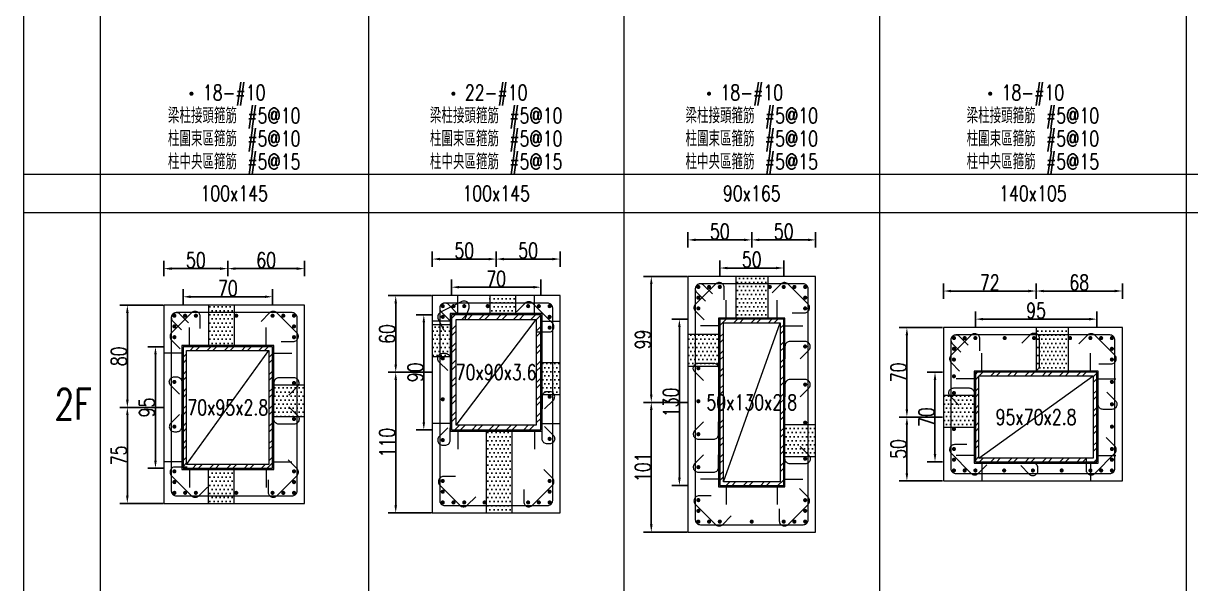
# Model space of a CAD drawing. Header units: millimetres. Extents: x 0 to 3905, y 0 to 8880.
# Drawn here: x 0 to 913, y 514 to 952 of the extents above; entities that cross this region are included whole.
import ezdxf
from ezdxf.enums import TextEntityAlignment as Align

# ---------------------------------------------------------------- set-up
doc = ezdxf.new("R2010")
doc.units = ezdxf.units.MM
doc.layers.get('DEFPOINTS').update_dxf_attribs({"color": 3})
for name, color, linetype in [('Hatch線', 6, 'Continuous'), ('TC-鋼粱', 132, 'Continuous'), ('主筋斷面', 2, 'Continuous'), ('文字-主筋根數', 7, 'Continuous'), ('文字-剪力筋 中央區', 7, 'Continuous'), ('文字-剪力筋-BC', 7, 'Continuous'), ('文字-剪力筋-圍束區', 7, 'Continuous'), ('文字-斷面尺寸', 7, 'Continuous'), ('文字-樓群名稱', 7, 'Continuous'), ('文字-輔助字', 7, 'Continuous'), ('柱斷面線', 4, 'Continuous'), ('標註字', 4, 'Continuous'), ('箍筋線', 1, 'Continuous'), ('網格線', 7, 'Continuous'), ('鋼柱', 11, 'Continuous')]:
    doc.layers.add(name, color=color, linetype=linetype)
doc.styles.add('note', font='txt.shx', dxfattribs={"width": 0.75, "height": 12})
doc.styles.add('txt', font='txt.shx', dxfattribs={"height": 0.2, "bigfont": 'chineset.shx'})
doc.dimstyles.new('RCAD_DIM', dxfattribs={"dimtxt": 12, "dimasz": 6, "dimexe": 6, "dimexo": 0.625, "dimtad": 1, "dimdec": 0, "dimdsep": 46, "dimtxsty": 'note', "dimcen": 2.5, "dimclrd": 256, "dimclre": 256, "dimclrt": 256, "dimadec": 0, "dimazin": 0, "dimtfac": 1, "dimtmove": 0, "dimatfit": 3, "dimfxl": 0, "dimtolj": 1, "dimarcsym": 0})

# ---------------------------------------------------------------- blocks, each defined once
blk = doc.blocks.new('*D24')
at = {"layer": 'DEFPOINTS', "color": 0}
for p in [(125, 731.5), (195, 738.12), (195, 731.5)]:
    blk.add_point(p, dxfattribs=at)
at = {"layer": '標註字', "lineweight": -2}
for p, q in [((125, 732.12), (125, 744.12)), ((195, 732.12), (195, 744.12)), ((131, 738.12), (189, 738.12))]:
    blk.add_line(p, q, dxfattribs=at)
at = {"layer": '標註字'}
for points in [[(131, 739.12), (131, 737.12), (125, 738.12)], [(189, 737.12), (189, 739.12), (195, 738.12)]]:
    blk.add_solid(points, dxfattribs=at)
at = {"layer": '標註字', "insert": (160, 744.75), "char_height": 12, "attachment_point": 5, "style": 'note'}
blk.add_mtext('\\A1;70', dxfattribs=at)
blk = doc.blocks.new('*D25')
at = {"layer": 'DEFPOINTS', "color": 0}
for p in [(103.38, 699), (110, 699), (110, 604)]:
    blk.add_point(p, dxfattribs=at)
at = {"layer": '標註字', "lineweight": -2}
for p, q in [((109.38, 699), (97.38, 699)), ((103.38, 610), (103.38, 693)), ((109.38, 604), (97.38, 604))]:
    blk.add_line(p, q, dxfattribs=at)
at = {"layer": '標註字'}
for points in [[(104.38, 693), (102.38, 693), (103.38, 699)], [(102.38, 610), (104.38, 610), (103.38, 604)]]:
    blk.add_solid(points, dxfattribs=at)
at = {"layer": '標註字', "insert": (96.75, 651.5), "char_height": 12, "attachment_point": 5, "rotation": 90, "style": 'note'}
blk.add_mtext('\\A1;95', dxfattribs=at)
blk = doc.blocks.new('*D26')
at = {"layer": 'DEFPOINTS', "color": 0}
for p in [(160, 760.12), (110, 753.5), (160, 753.5)]:
    blk.add_point(p, dxfattribs=at)
at = {"layer": '標註字', "lineweight": -2}
for p, q in [((110, 754.12), (110, 766.12)), ((116, 760.12), (154, 760.12)), ((160, 754.12), (160, 766.12))]:
    blk.add_line(p, q, dxfattribs=at)
at = {"layer": '標註字'}
for points in [[(116, 761.12), (116, 759.12), (110, 760.12)], [(154, 759.12), (154, 761.12), (160, 760.12)]]:
    blk.add_solid(points, dxfattribs=at)
at = {"layer": '標註字', "insert": (135, 766.75), "char_height": 12, "attachment_point": 5, "style": 'note'}
blk.add_mtext('\\A1;50', dxfattribs=at)
blk = doc.blocks.new('*D27')
at = {"layer": 'DEFPOINTS', "color": 0}
for p in [(220, 760.12), (160, 753.5), (220, 753.5)]:
    blk.add_point(p, dxfattribs=at)
at = {"layer": '標註字', "lineweight": -2}
for p, q in [((160, 754.12), (160, 766.12)), ((166, 760.12), (214, 760.12)), ((220, 754.12), (220, 766.12))]:
    blk.add_line(p, q, dxfattribs=at)
at = {"layer": '標註字'}
for points in [[(166, 761.12), (166, 759.12), (160, 760.12)], [(214, 759.12), (214, 761.12), (220, 760.12)]]:
    blk.add_solid(points, dxfattribs=at)
at = {"layer": '標註字', "insert": (190, 766.75), "char_height": 12, "attachment_point": 5, "style": 'note'}
blk.add_mtext('\\A1;60', dxfattribs=at)
blk = doc.blocks.new('*D28')
at = {"layer": 'DEFPOINTS', "color": 0}
for p in [(81.38, 651.5), (110, 651.5), (110, 576.5)]:
    blk.add_point(p, dxfattribs=at)
at = {"layer": '標註字', "lineweight": -2}
for p, q in [((109.38, 651.5), (75.38, 651.5)), ((81.38, 582.5), (81.38, 645.5)), ((109.38, 576.5), (75.38, 576.5))]:
    blk.add_line(p, q, dxfattribs=at)
at = {"layer": '標註字'}
for points in [[(82.38, 645.5), (80.38, 645.5), (81.38, 651.5)], [(80.38, 582.5), (82.38, 582.5), (81.38, 576.5)]]:
    blk.add_solid(points, dxfattribs=at)
at = {"layer": '標註字', "insert": (74.75, 614), "char_height": 12, "attachment_point": 5, "rotation": 90, "style": 'note'}
blk.add_mtext('\\A1;75', dxfattribs=at)
blk = doc.blocks.new('*D29')
at = {"layer": 'DEFPOINTS', "color": 0}
for p in [(81.38, 731.5), (110, 731.5), (110, 651.5)]:
    blk.add_point(p, dxfattribs=at)
at = {"layer": '標註字', "lineweight": -2}
for p, q in [((109.38, 731.5), (75.38, 731.5)), ((81.38, 657.5), (81.38, 725.5)), ((109.38, 651.5), (75.38, 651.5))]:
    blk.add_line(p, q, dxfattribs=at)
at = {"layer": '標註字'}
for points in [[(82.38, 725.5), (80.38, 725.5), (81.38, 731.5)], [(80.38, 657.5), (82.38, 657.5), (81.38, 651.5)]]:
    blk.add_solid(points, dxfattribs=at)
at = {"layer": '標註字', "insert": (74.75, 691.5), "char_height": 12, "attachment_point": 5, "rotation": 90, "style": 'note'}
blk.add_mtext('\\A1;80', dxfattribs=at)
blk = doc.blocks.new('Circle_Filled')
at = {"const_width": 0.5}
blk.add_lwpolyline([(-0.25, 0, 1), (0.25, 0, 1)], format="xyb", close=True, dxfattribs=at)
blk = doc.blocks.new('*D156')
at = {"layer": 'DEFPOINTS', "color": 0}
for p in [(405, 745.62), (335, 739), (405, 739)]:
    blk.add_point(p, dxfattribs=at)
at = {"layer": '標註字', "lineweight": -2}
for p, q in [((335, 739.62), (335, 751.62)), ((405, 739.62), (405, 751.62)), ((341, 745.62), (399, 745.62))]:
    blk.add_line(p, q, dxfattribs=at)
at = {"layer": '標註字'}
for points in [[(341, 746.62), (341, 744.62), (335, 745.62)], [(399, 744.62), (399, 746.62), (405, 745.62)]]:
    blk.add_solid(points, dxfattribs=at)
at = {"layer": '標註字', "insert": (370, 752.25), "char_height": 12, "attachment_point": 5, "style": 'note'}
blk.add_mtext('\\A1;70', dxfattribs=at)
blk = doc.blocks.new('*D157')
at = {"layer": 'DEFPOINTS', "color": 0}
for p in [(313.38, 724), (320, 724), (320, 634)]:
    blk.add_point(p, dxfattribs=at)
at = {"layer": '標註字', "lineweight": -2}
for p, q in [((319.38, 724), (307.38, 724)), ((313.38, 640), (313.38, 718)), ((319.38, 634), (307.38, 634))]:
    blk.add_line(p, q, dxfattribs=at)
at = {"layer": '標註字'}
for points in [[(314.38, 718), (312.38, 718), (313.38, 724)], [(312.38, 640), (314.38, 640), (313.38, 634)]]:
    blk.add_solid(points, dxfattribs=at)
at = {"layer": '標註字', "insert": (306.75, 679), "char_height": 12, "attachment_point": 5, "rotation": 90, "style": 'note'}
blk.add_mtext('\\A1;90', dxfattribs=at)
blk = doc.blocks.new('*D158')
at = {"layer": 'DEFPOINTS', "color": 0}
for p in [(370, 767.62), (320, 761), (370, 761)]:
    blk.add_point(p, dxfattribs=at)
at = {"layer": '標註字', "lineweight": -2}
for p, q in [((320, 761.62), (320, 773.62)), ((326, 767.62), (364, 767.62)), ((370, 761.62), (370, 773.62))]:
    blk.add_line(p, q, dxfattribs=at)
at = {"layer": '標註字'}
for points in [[(326, 768.62), (326, 766.62), (320, 767.62)], [(364, 766.62), (364, 768.62), (370, 767.62)]]:
    blk.add_solid(points, dxfattribs=at)
at = {"layer": '標註字', "insert": (345, 774.25), "char_height": 12, "attachment_point": 5, "style": 'note'}
blk.add_mtext('\\A1;50', dxfattribs=at)
blk = doc.blocks.new('*D159')
at = {"layer": 'DEFPOINTS', "color": 0}
for p in [(420, 767.62), (370, 761), (420, 761)]:
    blk.add_point(p, dxfattribs=at)
at = {"layer": '標註字', "lineweight": -2}
for p, q in [((370, 761.62), (370, 773.62)), ((376, 767.62), (414, 767.62)), ((420, 761.62), (420, 773.62))]:
    blk.add_line(p, q, dxfattribs=at)
at = {"layer": '標註字'}
for points in [[(376, 768.62), (376, 766.62), (370, 767.62)], [(414, 766.62), (414, 768.62), (420, 767.62)]]:
    blk.add_solid(points, dxfattribs=at)
at = {"layer": '標註字', "insert": (395, 774.25), "char_height": 12, "attachment_point": 5, "style": 'note'}
blk.add_mtext('\\A1;50', dxfattribs=at)
blk = doc.blocks.new('*D160')
at = {"layer": 'DEFPOINTS', "color": 0}
for p in [(291.38, 679), (320, 679), (320, 569)]:
    blk.add_point(p, dxfattribs=at)
at = {"layer": '標註字', "lineweight": -2}
for p, q in [((319.38, 679), (285.38, 679)), ((291.38, 575), (291.38, 673)), ((319.38, 569), (285.38, 569))]:
    blk.add_line(p, q, dxfattribs=at)
at = {"layer": '標註字'}
for points in [[(292.38, 673), (290.38, 673), (291.38, 679)], [(290.38, 575), (292.38, 575), (291.38, 569)]]:
    blk.add_solid(points, dxfattribs=at)
at = {"layer": '標註字', "insert": (284.75, 624), "char_height": 12, "attachment_point": 5, "rotation": 90, "style": 'note'}
blk.add_mtext('\\A1;110', dxfattribs=at)
blk = doc.blocks.new('*D161')
at = {"layer": 'DEFPOINTS', "color": 0}
for p in [(291.38, 739), (320, 739), (320, 679)]:
    blk.add_point(p, dxfattribs=at)
at = {"layer": '標註字', "lineweight": -2}
for p, q in [((319.38, 739), (285.38, 739)), ((291.38, 685), (291.38, 733)), ((319.38, 679), (285.38, 679))]:
    blk.add_line(p, q, dxfattribs=at)
at = {"layer": '標註字'}
for points in [[(292.38, 733), (290.38, 733), (291.38, 739)], [(290.38, 685), (292.38, 685), (291.38, 679)]]:
    blk.add_solid(points, dxfattribs=at)
at = {"layer": '標註字', "insert": (284.75, 709), "char_height": 12, "attachment_point": 5, "rotation": 90, "style": 'note'}
blk.add_mtext('\\A1;60', dxfattribs=at)
blk = doc.blocks.new('*D288')
at = {"layer": 'DEFPOINTS', "color": 0}
for p in [(595, 760.62), (545, 754), (595, 754)]:
    blk.add_point(p, dxfattribs=at)
at = {"layer": '標註字', "lineweight": -2}
for p, q in [((545, 754.62), (545, 766.62)), ((551, 760.62), (589, 760.62)), ((595, 754.62), (595, 766.62))]:
    blk.add_line(p, q, dxfattribs=at)
at = {"layer": '標註字'}
for points in [[(551, 761.62), (551, 759.62), (545, 760.62)], [(589, 759.62), (589, 761.62), (595, 760.62)]]:
    blk.add_solid(points, dxfattribs=at)
at = {"layer": '標註字', "insert": (570, 767.25), "char_height": 12, "attachment_point": 5, "style": 'note'}
blk.add_mtext('\\A1;50', dxfattribs=at)
blk = doc.blocks.new('*D289')
at = {"layer": 'DEFPOINTS', "color": 0}
for p in [(513.38, 720.49), (520, 720.49), (520, 590.49)]:
    blk.add_point(p, dxfattribs=at)
at = {"layer": '標註字', "lineweight": -2}
for p, q in [((519.38, 720.49), (507.38, 720.49)), ((513.38, 596.49), (513.38, 714.49)), ((519.38, 590.49), (507.38, 590.49))]:
    blk.add_line(p, q, dxfattribs=at)
at = {"layer": '標註字'}
for points in [[(514.38, 714.49), (512.38, 714.49), (513.38, 720.49)], [(512.38, 596.49), (514.38, 596.49), (513.38, 590.49)]]:
    blk.add_solid(points, dxfattribs=at)
at = {"layer": '標註字', "insert": (506.75, 655.49), "char_height": 12, "attachment_point": 5, "rotation": 90, "style": 'note'}
blk.add_mtext('\\A1;130', dxfattribs=at)
blk = doc.blocks.new('*D290')
at = {"layer": 'DEFPOINTS', "color": 0}
for p in [(570, 782.62), (520, 776), (570, 776)]:
    blk.add_point(p, dxfattribs=at)
at = {"layer": '標註字', "lineweight": -2}
for p, q in [((520, 776.62), (520, 788.62)), ((570, 776.62), (570, 788.62)), ((526, 782.62), (564, 782.62))]:
    blk.add_line(p, q, dxfattribs=at)
at = {"layer": '標註字'}
for points in [[(526, 783.62), (526, 781.62), (520, 782.62)], [(564, 781.62), (564, 783.62), (570, 782.62)]]:
    blk.add_solid(points, dxfattribs=at)
at = {"layer": '標註字', "insert": (545, 789.25), "char_height": 12, "attachment_point": 5, "style": 'note'}
blk.add_mtext('\\A1;50', dxfattribs=at)
blk = doc.blocks.new('*D291')
at = {"layer": 'DEFPOINTS', "color": 0}
for p in [(620, 782.62), (570, 776), (620, 776)]:
    blk.add_point(p, dxfattribs=at)
at = {"layer": '標註字', "lineweight": -2}
for p, q in [((570, 776.62), (570, 788.62)), ((620, 776.62), (620, 788.62)), ((576, 782.62), (614, 782.62))]:
    blk.add_line(p, q, dxfattribs=at)
at = {"layer": '標註字'}
for points in [[(576, 783.62), (576, 781.62), (570, 782.62)], [(614, 781.62), (614, 783.62), (620, 782.62)]]:
    blk.add_solid(points, dxfattribs=at)
at = {"layer": '標註字', "insert": (595, 789.25), "char_height": 12, "attachment_point": 5, "style": 'note'}
blk.add_mtext('\\A1;50', dxfattribs=at)
blk = doc.blocks.new('*D292')
at = {"layer": 'DEFPOINTS', "color": 0}
for p in [(491.38, 655.49), (520, 655.49), (520, 554)]:
    blk.add_point(p, dxfattribs=at)
at = {"layer": '標註字', "lineweight": -2}
for p, q in [((519.38, 655.49), (485.38, 655.49)), ((491.38, 560), (491.38, 649.49)), ((519.38, 554), (485.38, 554))]:
    blk.add_line(p, q, dxfattribs=at)
at = {"layer": '標註字'}
for points in [[(492.38, 649.49), (490.38, 649.49), (491.38, 655.49)], [(490.38, 560), (492.38, 560), (491.38, 554)]]:
    blk.add_solid(points, dxfattribs=at)
at = {"layer": '標註字', "insert": (484.75, 604.74), "char_height": 12, "attachment_point": 5, "rotation": 90, "style": 'note'}
blk.add_mtext('\\A1;101', dxfattribs=at)
blk = doc.blocks.new('*D293')
at = {"layer": 'DEFPOINTS', "color": 0}
for p in [(491.38, 754), (520, 754), (520, 655.49)]:
    blk.add_point(p, dxfattribs=at)
at = {"layer": '標註字', "lineweight": -2}
for p, q in [((519.38, 754), (485.38, 754)), ((491.38, 661.49), (491.38, 748)), ((519.38, 655.49), (485.38, 655.49))]:
    blk.add_line(p, q, dxfattribs=at)
at = {"layer": '標註字'}
for points in [[(492.38, 748), (490.38, 748), (491.38, 754)], [(490.38, 661.49), (492.38, 661.49), (491.38, 655.49)]]:
    blk.add_solid(points, dxfattribs=at)
at = {"layer": '標註字', "insert": (484.75, 704.74), "char_height": 12, "attachment_point": 5, "rotation": 90, "style": 'note'}
blk.add_mtext('\\A1;99', dxfattribs=at)
blk = doc.blocks.new('*D420')
at = {"layer": 'DEFPOINTS', "color": 0}
for p in [(745, 714), (840, 720.62), (840, 714)]:
    blk.add_point(p, dxfattribs=at)
at = {"layer": '標註字', "lineweight": -2}
for p, q in [((745, 714.62), (745, 726.62)), ((840, 714.62), (840, 726.62)), ((751, 720.62), (834, 720.62))]:
    blk.add_line(p, q, dxfattribs=at)
at = {"layer": '標註字'}
for points in [[(751, 721.62), (751, 719.62), (745, 720.62)], [(834, 719.62), (834, 721.62), (840, 720.62)]]:
    blk.add_solid(points, dxfattribs=at)
at = {"layer": '標註字', "insert": (792.5, 727.25), "char_height": 12, "attachment_point": 5, "style": 'note'}
blk.add_mtext('\\A1;95', dxfattribs=at)
blk = doc.blocks.new('*D421')
at = {"layer": 'DEFPOINTS', "color": 0}
for p in [(713.38, 679), (720, 679), (720, 609)]:
    blk.add_point(p, dxfattribs=at)
at = {"layer": '標註字', "lineweight": -2}
for p, q in [((719.38, 679), (707.38, 679)), ((713.38, 615), (713.38, 673)), ((719.38, 609), (707.38, 609))]:
    blk.add_line(p, q, dxfattribs=at)
at = {"layer": '標註字'}
for points in [[(714.38, 673), (712.38, 673), (713.38, 679)], [(712.38, 615), (714.38, 615), (713.38, 609)]]:
    blk.add_solid(points, dxfattribs=at)
at = {"layer": '標註字', "insert": (706.75, 644), "char_height": 12, "attachment_point": 5, "rotation": 90, "style": 'note'}
blk.add_mtext('\\A1;70', dxfattribs=at)
blk = doc.blocks.new('*D422')
at = {"layer": 'DEFPOINTS', "color": 0}
for p in [(792.5, 742.62), (720, 736), (792.5, 736)]:
    blk.add_point(p, dxfattribs=at)
at = {"layer": '標註字', "lineweight": -2}
for p, q in [((720, 736.62), (720, 748.62)), ((726, 742.62), (786.5, 742.62)), ((792.5, 736.62), (792.5, 748.62))]:
    blk.add_line(p, q, dxfattribs=at)
at = {"layer": '標註字'}
for points in [[(726, 743.62), (726, 741.62), (720, 742.62)], [(786.5, 741.62), (786.5, 743.62), (792.5, 742.62)]]:
    blk.add_solid(points, dxfattribs=at)
at = {"layer": '標註字', "insert": (756.25, 749.25), "char_height": 12, "attachment_point": 5, "style": 'note'}
blk.add_mtext('\\A1;72', dxfattribs=at)
blk = doc.blocks.new('*D423')
at = {"layer": 'DEFPOINTS', "color": 0}
for p in [(860, 742.62), (792.5, 736), (860, 736)]:
    blk.add_point(p, dxfattribs=at)
at = {"layer": '標註字', "lineweight": -2}
for p, q in [((792.5, 736.62), (792.5, 748.62)), ((798.5, 742.62), (854, 742.62)), ((860, 736.62), (860, 748.62))]:
    blk.add_line(p, q, dxfattribs=at)
at = {"layer": '標註字'}
for points in [[(798.5, 743.62), (798.5, 741.62), (792.5, 742.62)], [(854, 741.62), (854, 743.62), (860, 742.62)]]:
    blk.add_solid(points, dxfattribs=at)
at = {"layer": '標註字', "insert": (826.25, 749.25), "char_height": 12, "attachment_point": 5, "style": 'note'}
blk.add_mtext('\\A1;68', dxfattribs=at)
blk = doc.blocks.new('*D424')
at = {"layer": 'DEFPOINTS', "color": 0}
for p in [(691.38, 644), (720, 644), (720, 594)]:
    blk.add_point(p, dxfattribs=at)
at = {"layer": '標註字', "lineweight": -2}
for p, q in [((719.38, 644), (685.38, 644)), ((691.38, 600), (691.38, 638)), ((719.38, 594), (685.38, 594))]:
    blk.add_line(p, q, dxfattribs=at)
at = {"layer": '標註字'}
for points in [[(692.38, 638), (690.38, 638), (691.38, 644)], [(690.38, 600), (692.38, 600), (691.38, 594)]]:
    blk.add_solid(points, dxfattribs=at)
at = {"layer": '標註字', "insert": (684.75, 619), "char_height": 12, "attachment_point": 5, "rotation": 90, "style": 'note'}
blk.add_mtext('\\A1;50', dxfattribs=at)
blk = doc.blocks.new('*D425')
at = {"layer": 'DEFPOINTS', "color": 0}
for p in [(691.38, 714), (720, 714), (720, 644)]:
    blk.add_point(p, dxfattribs=at)
at = {"layer": '標註字', "lineweight": -2}
for p, q in [((719.38, 714), (685.38, 714)), ((691.38, 650), (691.38, 708)), ((719.38, 644), (685.38, 644))]:
    blk.add_line(p, q, dxfattribs=at)
at = {"layer": '標註字'}
for points in [[(692.38, 708), (690.38, 708), (691.38, 714)], [(690.38, 650), (692.38, 650), (691.38, 644)]]:
    blk.add_solid(points, dxfattribs=at)
at = {"layer": '標註字', "insert": (684.75, 679), "char_height": 12, "attachment_point": 5, "rotation": 90, "style": 'note'}
blk.add_mtext('\\A1;70', dxfattribs=at)

msp = doc.modelspace()

# ---------------------------------------------------------------- hatches: boundary and pattern name
at = {"layer": 'Hatch線'}
h = msp.add_hatch(dxfattribs=at)
h.set_pattern_fill('ANSI32', color=256, style=0)
h.paths.add_polyline_path([(335, 634), (405, 634), (405, 724), (335, 724)], flags=17)
h.paths.add_polyline_path([(338.6, 637.6), (338.6, 720.4), (401.4, 720.4), (401.4, 637.6)])
h = msp.add_hatch(dxfattribs=at)
h.set_pattern_fill('ANSI32', color=256, style=0)
h.paths.add_polyline_path([(545, 590.49), (595, 590.49), (595, 720.49), (545, 720.49)], flags=17)
h.paths.add_polyline_path([(547.8, 593.29), (547.8, 717.69), (592.2, 717.69), (592.2, 593.29)])
h = msp.add_hatch(dxfattribs=at)
h.set_pattern_fill('ANSI32', color=256, style=0)
h.paths.add_polyline_path([(125, 604), (195, 604), (195, 699), (125, 699)], flags=17)
h.paths.add_polyline_path([(127.8, 606.8), (127.8, 696.2), (192.2, 696.2), (192.2, 606.8)])
h = msp.add_hatch(dxfattribs=at)
h.set_pattern_fill('ANSI32', color=256, style=0)
h.paths.add_polyline_path([(745, 609), (840, 609), (840, 679), (745, 679)], flags=17)
h.paths.add_polyline_path([(747.8, 611.8), (747.8, 676.2), (837.2, 676.2), (837.2, 611.8)])
at = {"layer": 'TC-鋼粱'}
h = msp.add_hatch(dxfattribs=at)
h.set_pattern_fill('DOTS', color=256, scale=2, style=0)
h.paths.add_polyline_path([(582.5, 754), (557.5, 754), (557.5, 720.49), (582.5, 720.49)], flags=17)
h = msp.add_hatch(dxfattribs=at)
h.set_pattern_fill('DOTS', color=256, scale=2, style=0)
h.paths.add_polyline_path([(165, 731.5), (145, 731.5), (145, 699), (165, 699)], flags=17)
h = msp.add_hatch(dxfattribs=at)
h.set_pattern_fill('DOTS', color=256, scale=2, style=0)
h.paths.add_polyline_path([(385, 739), (365, 739), (365, 724), (385, 724)], flags=17)
h = msp.add_hatch(dxfattribs=at)
h.set_pattern_fill('DOTS', color=256, scale=2, style=0)
h.paths.add_polyline_path([(320, 716.5), (320, 691.5), (335, 691.5), (335, 716.5)], flags=17)
h = msp.add_hatch(dxfattribs=at)
h.set_pattern_fill('DOTS', color=256, scale=2, style=0)
h.paths.add_polyline_path([(817.5, 714), (792.5, 714), (792.5, 679), (817.5, 679)], flags=17)
h = msp.add_hatch(dxfattribs=at)
h.set_pattern_fill('DOTS', color=256, scale=2, style=0)
h.paths.add_polyline_path([(520, 708.81), (520, 683.81), (545, 683.81), (545, 708.81)], flags=17)
h = msp.add_hatch(dxfattribs=at)
h.set_pattern_fill('DOTS', color=256, scale=2, style=0)
h.paths.add_polyline_path([(420, 661.5), (420, 686.5), (405, 686.5), (405, 661.5)], flags=17)
h = msp.add_hatch(dxfattribs=at)
h.set_pattern_fill('DOTS', color=256, scale=2, style=0)
h.paths.add_polyline_path([(220, 644.06), (220, 669.06), (195, 669.06), (195, 644.06)], flags=17)
h = msp.add_hatch(dxfattribs=at)
h.set_pattern_fill('DOTS', color=256, scale=2, style=0)
h.paths.add_polyline_path([(720, 661.19), (720, 636.19), (745, 636.19), (745, 661.19)], flags=17)
h = msp.add_hatch(dxfattribs=at)
h.set_pattern_fill('DOTS', color=256, scale=2, style=0)
h.paths.add_polyline_path([(362.5, 569), (382.5, 569), (382.5, 634), (362.5, 634)], flags=17)
h = msp.add_hatch(dxfattribs=at)
h.set_pattern_fill('DOTS', color=256, scale=2, style=0)
h.paths.add_polyline_path([(620, 613), (620, 638), (595, 638), (595, 613)], flags=17)
h = msp.add_hatch(dxfattribs=at)
h.set_pattern_fill('DOTS', color=256, scale=2, style=0)
h.paths.add_polyline_path([(145, 576.5), (165, 576.5), (165, 604), (145, 604)], flags=17)

# ---------------------------------------------------------------- linework, layer by layer
at = {"layer": 'DEFPOINTS', "lineweight": 5}
for points in [[(340, 724), (340, 739)], [(400, 724), (400, 739)], [(550, 720.49), (550, 735.49)], [(590, 720.49), (590, 735.49)], [(335, 633), (406, 633), (406, 725), (334, 725), (334, 633), (335, 633)], [(130, 699), (130, 714)], [(190, 699), (190, 714)], [(335, 719), (320, 719)], [(338.6, 637.6), (401.4, 720.4)], [(405, 719), (420, 719)], [(545, 715.49), (530, 715.49)], [(545, 589.49), (596, 589.49), (596, 721.49), (544, 721.49), (544, 589.49), (545, 589.49)], [(547.8, 593.29), (592.2, 717.69)], [(595, 715.49), (610, 715.49)], [(125, 603), (196, 603), (196, 700), (124, 700), (124, 603), (125, 603)], [(127.8, 606.8), (192.2, 696.2)], [(125, 694), (110, 694)], [(195, 694), (210, 694)], [(750, 679), (750, 694)], [(835, 679), (835, 694)], [(745, 608), (841, 608), (841, 680), (744, 680), (744, 608), (745, 608)], [(747.8, 611.8), (837.2, 676.2)], [(745, 674), (730, 674)], [(840, 674), (855, 674)], [(335, 639), (320, 639)], [(340, 634), (340, 619)], [(400, 634), (400, 619)], [(405, 639), (420, 639)], [(745, 614), (730, 614)], [(840, 614), (855, 614)], [(125, 609), (110, 609)], [(130, 604), (130, 589)], [(190, 604), (190, 589)], [(195, 609), (210, 609)], [(750, 609), (750, 594)], [(835, 609), (835, 594)], [(545, 595.49), (530, 595.49)], [(595, 595.49), (610, 595.49)], [(550, 590.49), (550, 575.49)], [(590, 590.49), (590, 575.49)]]:
    msp.add_lwpolyline(points, dxfattribs=at)
at = {"layer": 'TC-鋼粱', "lineweight": 5}
for points in [[(557.5, 754), (557.5, 720.49)], [(582.5, 754), (582.5, 720.49)], [(145, 731.5), (145, 699)], [(165, 731.5), (165, 699)], [(365, 739), (365, 724)], [(385, 739), (385, 724)], [(320, 716.5), (335, 716.5)], [(792.5, 714), (792.5, 679)], [(817.5, 714), (817.5, 679)], [(520, 708.81), (545, 708.81)], [(320, 691.5), (335, 691.5)], [(420, 686.5), (405, 686.5)], [(520, 683.81), (545, 683.81)], [(220, 669.06), (195, 669.06)], [(420, 661.5), (405, 661.5)], [(720, 661.19), (745, 661.19)], [(220, 644.06), (195, 644.06)], [(362.5, 569), (362.5, 634)], [(382.5, 569), (382.5, 634)], [(620, 638), (595, 638)], [(720, 636.19), (745, 636.19)], [(620, 613), (595, 613)], [(145, 576.5), (145, 604)], [(165, 576.5), (165, 604)]]:
    msp.add_lwpolyline(points, dxfattribs=at)
at = {"layer": '柱斷面線', "lineweight": 5}
for points in [[(520, 554), (620, 554), (620, 754), (520, 754), (520, 554)], [(110, 576.5), (220, 576.5), (220, 731.5), (110, 731.5), (110, 576.5)], [(320, 569), (420, 569), (420, 739), (320, 739), (320, 569)], [(720, 594), (860, 594), (860, 714), (720, 714), (720, 594)]]:
    msp.add_lwpolyline(points, dxfattribs=at)
at = {"layer": '箍筋線', "lineweight": 5}
for points in [[(548.43, 735.71), (548.43, 745.25), (548.37, 745.92), (548.2, 746.56), (547.93, 747.17), (547.56, 747.73), (547.1, 748.22), (546.57, 748.62), (545.97, 748.92), (545.34, 749.13), (544.67, 749.22), (544.01, 749.2), (543.35, 749.07), (542.73, 748.83), (542.15, 748.49), (541.64, 748.06), (525.94, 732.36), (525.49, 731.83), (525.15, 731.23), (524.91, 730.58), (524.79, 729.89), (524.79, 729.2), (524.91, 728.52), (525.15, 727.87), (525.49, 727.27), (525.94, 726.74), (532.68, 719.99)], [(601.71, 725.57), (611.25, 725.57), (611.92, 725.63), (612.56, 725.8), (613.17, 726.07), (613.73, 726.44), (614.22, 726.9), (614.62, 727.43), (614.92, 728.03), (615.13, 728.66), (615.22, 729.33), (615.2, 729.99), (615.07, 730.65), (614.83, 731.27), (614.49, 731.85), (614.06, 732.36), (598.36, 748.06), (597.83, 748.51), (597.23, 748.85), (596.58, 749.09), (595.89, 749.21), (595.2, 749.21), (594.52, 749.09), (593.87, 748.85), (593.27, 748.51), (592.74, 748.06), (585.99, 741.32)], [(539.33, 740.29), (532.58, 747.04), (532.07, 747.47), (531.49, 747.81), (530.87, 748.05), (530.22, 748.18), (529.55, 748.2), (528.89, 748.11), (528.25, 747.9), (527.66, 747.6), (527.12, 747.19), (526.66, 746.71), (526.29, 746.15), (526.02, 745.54), (525.85, 744.9), (525.79, 744.23), (525.79, 563.77), (525.86, 563.08), (526.03, 562.41), (526.33, 561.78), (526.72, 561.21), (527.21, 560.72), (527.78, 560.33), (528.41, 560.03), (529.08, 559.86), (529.77, 559.79), (610.23, 559.79), (610.92, 559.86), (611.59, 560.03), (612.22, 560.33), (612.79, 560.72), (613.28, 561.21), (613.67, 561.78), (613.97, 562.41), (614.14, 563.08), (614.21, 563.77), (614.21, 744.23), (614.14, 744.92), (613.97, 745.59), (613.67, 746.22), (613.28, 746.79), (612.79, 747.28), (612.22, 747.67), (611.59, 747.97), (610.92, 748.14), (610.23, 748.21), (529.77, 748.21), (529.1, 748.15), (528.46, 747.98), (527.85, 747.71), (527.29, 747.34), (526.81, 746.88), (526.4, 746.34), (526.1, 745.75), (525.89, 745.11), (525.8, 744.45), (525.82, 743.78), (525.95, 743.13), (526.19, 742.51), (526.53, 741.93), (526.96, 741.42), (533.71, 734.67)], [(345.75, 720.49), (348.77, 729.54), (348.93, 730.19), (348.97, 730.86), (348.91, 731.52), (348.73, 732.17), (348.45, 732.77), (348.07, 733.32), (347.6, 733.8), (347.06, 734.2), (346.47, 734.49), (345.83, 734.69), (345.16, 734.77), (344.5, 734.74), (343.84, 734.6), (343.22, 734.36), (326.42, 725.96), (325.83, 725.59), (325.31, 725.13), (324.88, 724.59), (324.55, 723.98), (324.33, 723.32), (324.23, 722.64), (324.25, 721.95), (324.39, 721.27), (324.64, 720.62), (328.91, 712.09)], [(339.33, 725.29), (332.58, 732.04), (332.07, 732.47), (331.49, 732.81), (330.87, 733.05), (330.22, 733.18), (329.55, 733.2), (328.89, 733.11), (328.25, 732.9), (327.66, 732.6), (327.12, 732.19), (326.66, 731.71), (326.29, 731.15), (326.02, 730.54), (325.85, 729.9), (325.79, 729.23), (325.79, 578.77), (325.86, 578.08), (326.03, 577.41), (326.33, 576.78), (326.72, 576.21), (327.21, 575.72), (327.78, 575.33), (328.41, 575.03), (329.08, 574.86), (329.77, 574.79), (410.23, 574.79), (410.92, 574.86), (411.59, 575.03), (412.22, 575.33), (412.79, 575.72), (413.28, 576.21), (413.67, 576.78), (413.97, 577.41), (414.14, 578.08), (414.21, 578.77), (414.21, 729.23), (414.14, 729.92), (413.97, 730.59), (413.67, 731.22), (413.28, 731.79), (412.79, 732.28), (412.22, 732.67), (411.59, 732.97), (410.92, 733.14), (410.23, 733.21), (329.77, 733.21), (329.1, 733.15), (328.46, 732.98), (327.85, 732.71), (327.29, 732.34), (326.81, 731.88), (326.4, 731.34), (326.1, 730.75), (325.89, 730.11), (325.8, 729.45), (325.82, 728.78), (325.95, 728.13), (326.19, 727.51), (326.53, 726.93), (326.96, 726.42), (333.71, 719.67)], [(401.71, 710.57), (411.25, 710.57), (411.92, 710.63), (412.56, 710.8), (413.17, 711.07), (413.73, 711.44), (414.22, 711.9), (414.62, 712.43), (414.92, 713.03), (415.13, 713.66), (415.22, 714.33), (415.2, 714.99), (415.07, 715.65), (414.83, 716.27), (414.49, 716.85), (414.06, 717.36), (398.36, 733.06), (397.83, 733.51), (397.23, 733.85), (396.58, 734.09), (395.89, 734.21), (395.2, 734.21), (394.52, 734.09), (393.87, 733.85), (393.27, 733.51), (392.74, 733.06), (385.99, 726.32)], [(138.43, 713.21), (138.43, 722.75), (138.37, 723.42), (138.2, 724.06), (137.93, 724.67), (137.56, 725.23), (137.1, 725.72), (136.57, 726.12), (135.97, 726.42), (135.34, 726.63), (134.67, 726.72), (134.01, 726.7), (133.35, 726.57), (132.73, 726.33), (132.15, 725.99), (131.64, 725.56), (115.94, 709.86), (115.49, 709.33), (115.15, 708.73), (114.91, 708.08), (114.79, 707.39), (114.79, 706.7), (114.91, 706.02), (115.15, 705.37), (115.49, 704.77), (115.94, 704.24), (122.68, 697.49)], [(129.33, 717.79), (122.58, 724.54), (122.07, 724.97), (121.49, 725.31), (120.87, 725.55), (120.22, 725.68), (119.55, 725.7), (118.89, 725.61), (118.25, 725.4), (117.66, 725.1), (117.12, 724.69), (116.66, 724.21), (116.29, 723.65), (116.02, 723.04), (115.85, 722.4), (115.79, 721.73), (115.79, 586.27), (115.86, 585.58), (116.03, 584.91), (116.33, 584.28), (116.72, 583.71), (117.21, 583.22), (117.78, 582.83), (118.41, 582.53), (119.08, 582.36), (119.77, 582.29), (210.23, 582.29), (210.92, 582.36), (211.59, 582.53), (212.22, 582.83), (212.79, 583.22), (213.28, 583.71), (213.67, 584.28), (213.97, 584.91), (214.14, 585.58), (214.21, 586.27), (214.21, 721.73), (214.14, 722.42), (213.97, 723.09), (213.67, 723.72), (213.28, 724.29), (212.79, 724.78), (212.22, 725.17), (211.59, 725.47), (210.92, 725.64), (210.23, 725.71), (119.77, 725.71), (119.1, 725.65), (118.46, 725.48), (117.85, 725.21), (117.29, 724.84), (116.81, 724.38), (116.4, 723.84), (116.1, 723.25), (115.89, 722.61), (115.8, 721.95), (115.82, 721.28), (115.95, 720.63), (116.19, 720.01), (116.53, 719.43), (116.96, 718.92), (123.71, 712.17)], [(201.71, 703.07), (211.25, 703.07), (211.92, 703.13), (212.56, 703.3), (213.17, 703.57), (213.73, 703.94), (214.22, 704.4), (214.62, 704.93), (214.92, 705.53), (215.13, 706.16), (215.22, 706.83), (215.2, 707.49), (215.07, 708.15), (214.83, 708.77), (214.49, 709.35), (214.06, 709.86), (198.36, 725.56), (197.83, 726.01), (197.23, 726.35), (196.58, 726.59), (195.89, 726.71), (195.2, 726.71), (194.52, 726.59), (193.87, 726.35), (193.27, 726.01), (192.74, 725.56), (185.99, 718.82)], [(748.43, 695.71), (748.43, 705.25), (748.37, 705.92), (748.2, 706.56), (747.93, 707.17), (747.56, 707.73), (747.1, 708.22), (746.57, 708.62), (745.97, 708.92), (745.34, 709.13), (744.67, 709.22), (744.01, 709.2), (743.35, 709.07), (742.73, 708.83), (742.15, 708.49), (741.64, 708.06), (725.94, 692.36), (725.49, 691.83), (725.15, 691.23), (724.91, 690.58), (724.79, 689.89), (724.79, 689.2), (724.91, 688.52), (725.15, 687.87), (725.49, 687.27), (725.94, 686.74), (732.68, 679.99)], [(739.33, 700.29), (732.58, 707.04), (732.07, 707.47), (731.49, 707.81), (730.87, 708.05), (730.22, 708.18), (729.55, 708.2), (728.89, 708.11), (728.25, 707.9), (727.66, 707.6), (727.12, 707.19), (726.66, 706.71), (726.29, 706.15), (726.02, 705.54), (725.85, 704.9), (725.79, 704.23), (725.79, 603.77), (725.86, 603.08), (726.03, 602.41), (726.33, 601.78), (726.72, 601.21), (727.21, 600.72), (727.78, 600.33), (728.41, 600.03), (729.08, 599.86), (729.77, 599.79), (850.23, 599.79), (850.92, 599.86), (851.59, 600.03), (852.22, 600.33), (852.79, 600.72), (853.28, 601.21), (853.67, 601.78), (853.97, 602.41), (854.14, 603.08), (854.21, 603.77), (854.21, 704.23), (854.14, 704.92), (853.97, 705.59), (853.67, 706.22), (853.28, 706.79), (852.79, 707.28), (852.22, 707.67), (851.59, 707.97), (850.92, 708.14), (850.23, 708.21), (729.77, 708.21), (729.1, 708.15), (728.46, 707.98), (727.85, 707.71), (727.29, 707.34), (726.81, 706.88), (726.4, 706.34), (726.1, 705.75), (725.89, 705.11), (725.8, 704.45), (725.82, 703.78), (725.95, 703.13), (726.19, 702.51), (726.53, 701.93), (726.96, 701.42), (733.71, 694.67)], [(781.33, 701.86), (788.08, 708.61), (788.59, 709.04), (789.17, 709.38), (789.79, 709.62), (790.45, 709.75), (791.11, 709.77), (791.77, 709.68), (792.41, 709.47), (793.01, 709.17), (793.54, 708.76), (794, 708.28), (794.37, 707.72), (794.64, 707.11), (794.81, 706.47), (794.87, 705.8), (794.87, 683.96), (794.8, 683.26), (794.63, 682.6), (794.33, 681.97), (793.94, 681.4), (793.45, 680.91), (792.88, 680.51), (792.25, 680.22), (791.58, 680.04), (790.89, 679.98), (781.35, 679.98)], [(841.71, 685.57), (851.25, 685.57), (851.92, 685.63), (852.56, 685.8), (853.17, 686.07), (853.73, 686.44), (854.22, 686.9), (854.62, 687.43), (854.92, 688.03), (855.13, 688.66), (855.22, 689.33), (855.2, 689.99), (855.07, 690.65), (854.83, 691.27), (854.49, 691.85), (854.06, 692.36), (838.36, 708.06), (837.83, 708.51), (837.23, 708.85), (836.58, 709.09), (835.89, 709.21), (835.2, 709.21), (834.52, 709.09), (833.87, 708.85), (833.27, 708.51), (832.74, 708.06), (825.99, 701.32)], [(607.86, 689.65), (614.61, 696.39), (615.04, 696.9), (615.38, 697.48), (615.62, 698.1), (615.75, 698.76), (615.77, 699.43), (615.68, 700.09), (615.47, 700.72), (615.17, 701.32), (614.76, 701.85), (614.28, 702.31), (613.72, 702.68), (613.11, 702.96), (612.47, 703.12), (611.8, 703.18), (599.96, 703.18), (599.26, 703.12), (598.6, 702.94), (597.97, 702.65), (597.4, 702.25), (596.91, 701.76), (596.51, 701.19), (596.22, 700.56), (596.04, 699.89), (595.98, 699.2), (595.98, 689.66)], [(332.14, 680.33), (325.39, 687.08), (324.96, 687.59), (324.62, 688.17), (324.38, 688.79), (324.25, 689.45), (324.23, 690.11), (324.32, 690.77), (324.53, 691.41), (324.83, 692), (325.23, 692.54), (325.72, 693), (326.28, 693.37), (326.89, 693.64), (327.53, 693.81), (328.2, 693.87), (330.04, 693.87), (330.73, 693.81), (331.4, 693.63), (332.03, 693.33), (332.6, 692.94), (333.09, 692.45), (333.49, 691.88), (333.78, 691.25), (333.96, 690.58), (334.02, 689.89), (334.02, 680.35)], [(532.14, 672.64), (525.39, 679.38), (524.96, 679.9), (524.62, 680.47), (524.38, 681.09), (524.25, 681.75), (524.23, 682.42), (524.32, 683.08), (524.53, 683.72), (524.83, 684.31), (525.24, 684.84), (525.72, 685.3), (526.28, 685.67), (526.89, 685.95), (527.53, 686.11), (528.2, 686.17), (540.04, 686.17), (540.74, 686.11), (541.4, 685.93), (542.03, 685.64), (542.6, 685.24), (543.09, 684.75), (543.49, 684.18), (543.78, 683.55), (543.96, 682.89), (544.02, 682.2), (544.02, 672.66)], [(122.14, 661.94), (115.39, 668.69), (114.96, 669.2), (114.62, 669.77), (114.38, 670.4), (114.25, 671.05), (114.23, 671.72), (114.32, 672.38), (114.53, 673.02), (114.83, 673.61), (115.23, 674.15), (115.72, 674.61), (116.28, 674.98), (116.89, 675.25), (117.53, 675.42), (118.2, 675.47), (120.04, 675.47), (120.73, 675.41), (121.4, 675.24), (122.03, 674.94), (122.6, 674.55), (123.09, 674.06), (123.49, 673.49), (123.78, 672.86), (123.96, 672.19), (124.02, 671.5), (124.02, 661.96)], [(207.86, 661.12), (214.61, 667.86), (215.04, 668.37), (215.38, 668.95), (215.62, 669.57), (215.75, 670.23), (215.77, 670.9), (215.68, 671.56), (215.47, 672.19), (215.17, 672.79), (214.76, 673.32), (214.28, 673.78), (213.72, 674.15), (213.11, 674.43), (212.47, 674.59), (211.8, 674.65), (199.96, 674.65), (199.26, 674.59), (198.6, 674.41), (197.97, 674.12), (197.4, 673.72), (196.91, 673.23), (196.51, 672.66), (196.22, 672.03), (196.04, 671.36), (195.98, 670.67), (195.98, 661.13)], [(607.86, 659.85), (614.61, 666.6), (615.04, 667.11), (615.38, 667.68), (615.62, 668.31), (615.75, 668.96), (615.77, 669.63), (615.68, 670.29), (615.47, 670.93), (615.17, 671.52), (614.76, 672.06), (614.28, 672.51), (613.72, 672.89), (613.11, 673.16), (612.47, 673.33), (611.8, 673.38), (599.96, 673.38), (599.26, 673.32), (598.6, 673.14), (597.97, 672.85), (597.4, 672.45), (596.91, 671.96), (596.51, 671.39), (596.22, 670.77), (596.04, 670.1), (595.98, 669.41), (595.98, 659.87)], [(407.86, 650.33), (414.61, 657.08), (415.04, 657.59), (415.38, 658.16), (415.62, 658.79), (415.75, 659.44), (415.77, 660.11), (415.68, 660.77), (415.47, 661.41), (415.17, 662), (414.77, 662.54), (414.28, 663), (413.72, 663.37), (413.11, 663.64), (412.47, 663.81), (411.8, 663.86), (409.96, 663.86), (409.27, 663.8), (408.6, 663.63), (407.97, 663.33), (407.4, 662.94), (406.91, 662.45), (406.51, 661.88), (406.22, 661.25), (406.04, 660.58), (405.98, 659.89), (405.98, 650.35)], [(732.14, 653.25), (725.39, 659.99), (724.96, 660.5), (724.62, 661.08), (724.38, 661.7), (724.25, 662.36), (724.23, 663.03), (724.32, 663.69), (724.53, 664.33), (724.83, 664.92), (725.24, 665.45), (725.72, 665.91), (726.28, 666.28), (726.89, 666.56), (727.53, 666.72), (728.2, 666.78), (740.04, 666.78), (740.74, 666.72), (741.4, 666.54), (742.03, 666.25), (742.6, 665.85), (743.09, 665.36), (743.49, 664.79), (743.78, 664.16), (743.96, 663.49), (744.02, 662.8), (744.02, 653.26)], [(847.86, 663.56), (854.61, 656.81), (855.04, 656.3), (855.38, 655.72), (855.62, 655.1), (855.75, 654.45), (855.77, 653.78), (855.68, 653.12), (855.47, 652.48), (855.17, 651.89), (854.76, 651.35), (854.28, 650.89), (853.72, 650.52), (853.11, 650.25), (852.47, 650.08), (851.8, 650.02), (844.96, 650.02), (844.26, 650.09), (843.6, 650.26), (842.97, 650.56), (842.4, 650.95), (841.91, 651.44), (841.51, 652.01), (841.22, 652.64), (841.04, 653.31), (840.98, 654), (840.98, 663.54)], [(207.86, 652.01), (214.61, 645.26), (215.04, 644.75), (215.38, 644.18), (215.62, 643.55), (215.75, 642.9), (215.77, 642.23), (215.68, 641.57), (215.47, 640.93), (215.17, 640.34), (214.76, 639.8), (214.28, 639.35), (213.72, 638.97), (213.11, 638.7), (212.47, 638.53), (211.8, 638.48), (199.96, 638.48), (199.26, 638.54), (198.6, 638.72), (197.97, 639.01), (197.4, 639.41), (196.91, 639.9), (196.51, 640.47), (196.22, 641.09), (196.04, 641.76), (195.98, 642.45), (195.98, 651.99)], [(122.14, 646.06), (115.39, 639.31), (114.96, 638.8), (114.62, 638.23), (114.38, 637.6), (114.25, 636.95), (114.23, 636.28), (114.32, 635.62), (114.53, 634.98), (114.83, 634.39), (115.23, 633.85), (115.72, 633.39), (116.28, 633.02), (116.89, 632.75), (117.53, 632.58), (118.2, 632.53), (120.04, 632.53), (120.73, 632.59), (121.4, 632.76), (122.03, 633.06), (122.6, 633.45), (123.09, 633.94), (123.49, 634.51), (123.78, 635.14), (123.96, 635.81), (124.02, 636.5), (124.02, 646.04)], [(532.14, 640.15), (525.39, 633.41), (524.96, 632.9), (524.62, 632.32), (524.38, 631.7), (524.25, 631.04), (524.23, 630.37), (524.32, 629.71), (524.53, 629.08), (524.83, 628.48), (525.24, 627.95), (525.72, 627.49), (526.28, 627.12), (526.89, 626.85), (527.53, 626.68), (528.2, 626.62), (540.04, 626.62), (540.74, 626.68), (541.4, 626.86), (542.03, 627.16), (542.6, 627.55), (543.09, 628.04), (543.49, 628.61), (543.78, 629.24), (543.96, 629.91), (544.02, 630.6), (544.02, 640.14)], [(332.14, 635.52), (325.39, 628.78), (324.96, 628.26), (324.62, 627.69), (324.38, 627.06), (324.25, 626.41), (324.23, 625.74), (324.32, 625.08), (324.53, 624.44), (324.83, 623.85), (325.23, 623.32), (325.72, 622.86), (326.28, 622.49), (326.89, 622.21), (327.53, 622.05), (328.2, 621.99), (330.04, 621.99), (330.73, 622.05), (331.4, 622.23), (332.03, 622.52), (332.6, 622.92), (333.09, 623.41), (333.49, 623.98), (333.78, 624.6), (333.96, 625.27), (334.02, 625.96), (334.02, 635.5)], [(407.86, 636.5), (414.61, 629.76), (415.04, 629.25), (415.38, 628.67), (415.62, 628.05), (415.75, 627.39), (415.77, 626.72), (415.68, 626.06), (415.47, 625.42), (415.17, 624.83), (414.77, 624.3), (414.28, 623.84), (413.72, 623.47), (413.11, 623.19), (412.47, 623.03), (411.8, 622.97), (409.96, 622.97), (409.27, 623.03), (408.6, 623.21), (407.97, 623.5), (407.4, 623.9), (406.91, 624.39), (406.51, 624.96), (406.22, 625.59), (406.04, 626.25), (405.98, 626.94), (405.98, 636.48)], [(738.29, 622.43), (728.75, 622.43), (728.08, 622.37), (727.44, 622.2), (726.83, 621.93), (726.27, 621.56), (725.78, 621.1), (725.38, 620.57), (725.08, 619.97), (724.87, 619.34), (724.78, 618.67), (724.8, 618.01), (724.93, 617.35), (725.17, 616.73), (725.51, 616.15), (725.94, 615.64), (741.64, 599.94), (742.17, 599.49), (742.77, 599.15), (743.42, 598.91), (744.11, 598.79), (744.8, 598.79), (745.48, 598.91), (746.13, 599.15), (746.73, 599.49), (747.26, 599.94), (754.01, 606.68)], [(831.57, 612.29), (831.57, 602.75), (831.63, 602.08), (831.8, 601.44), (832.07, 600.83), (832.44, 600.27), (832.9, 599.78), (833.43, 599.38), (834.03, 599.08), (834.66, 598.87), (835.33, 598.78), (835.99, 598.8), (836.65, 598.93), (837.27, 599.17), (837.85, 599.51), (838.36, 599.94), (854.06, 615.64), (854.51, 616.17), (854.85, 616.77), (855.09, 617.42), (855.21, 618.11), (855.21, 618.8), (855.09, 619.48), (854.85, 620.13), (854.51, 620.73), (854.06, 621.26), (847.32, 628.01)], [(532.14, 614.36), (525.39, 607.61), (524.96, 607.1), (524.62, 606.52), (524.38, 605.9), (524.25, 605.24), (524.23, 604.58), (524.32, 603.91), (524.53, 603.28), (524.83, 602.68), (525.24, 602.15), (525.72, 601.69), (526.28, 601.32), (526.89, 601.05), (527.53, 600.88), (528.2, 600.82), (540.04, 600.82), (540.74, 600.88), (541.4, 601.06), (542.03, 601.36), (542.6, 601.75), (543.09, 602.24), (543.49, 602.81), (543.78, 603.44), (543.96, 604.11), (544.02, 604.8), (544.02, 614.34)], [(607.86, 620.95), (614.61, 614.2), (615.04, 613.69), (615.38, 613.11), (615.62, 612.49), (615.75, 611.84), (615.77, 611.17), (615.68, 610.51), (615.47, 609.87), (615.17, 609.28), (614.76, 608.74), (614.28, 608.28), (613.72, 607.91), (613.11, 607.64), (612.47, 607.47), (611.8, 607.41), (599.96, 607.41), (599.26, 607.48), (598.6, 607.65), (597.97, 607.95), (597.4, 608.34), (596.91, 608.83), (596.51, 609.4), (596.22, 610.03), (596.04, 610.7), (595.98, 611.39), (595.98, 620.93)], [(128.29, 604.93), (118.75, 604.93), (118.08, 604.87), (117.44, 604.7), (116.83, 604.43), (116.27, 604.06), (115.78, 603.6), (115.38, 603.07), (115.08, 602.47), (114.87, 601.84), (114.78, 601.17), (114.8, 600.51), (114.93, 599.85), (115.17, 599.23), (115.51, 598.65), (115.94, 598.14), (131.64, 582.44), (132.17, 581.99), (132.77, 581.65), (133.42, 581.41), (134.11, 581.29), (134.8, 581.29), (135.48, 581.41), (136.13, 581.65), (136.73, 581.99), (137.26, 582.44), (144.01, 589.18)], [(191.57, 594.79), (191.57, 585.25), (191.63, 584.58), (191.8, 583.94), (192.07, 583.33), (192.44, 582.77), (192.9, 582.28), (193.43, 581.88), (194.03, 581.58), (194.66, 581.37), (195.33, 581.28), (195.99, 581.3), (196.65, 581.43), (197.27, 581.67), (197.85, 582.01), (198.36, 582.44), (214.06, 598.14), (214.51, 598.67), (214.85, 599.27), (215.09, 599.92), (215.21, 600.61), (215.21, 601.3), (215.09, 601.98), (214.85, 602.63), (214.51, 603.23), (214.06, 603.76), (207.32, 610.51)], [(391.57, 587.29), (391.57, 577.75), (391.63, 577.08), (391.8, 576.44), (392.07, 575.83), (392.44, 575.27), (392.9, 574.78), (393.43, 574.38), (394.03, 574.08), (394.66, 573.87), (395.33, 573.78), (395.99, 573.8), (396.65, 573.93), (397.27, 574.17), (397.85, 574.51), (398.36, 574.94), (414.06, 590.64), (414.51, 591.17), (414.85, 591.77), (415.09, 592.42), (415.21, 593.11), (415.21, 593.8), (415.09, 594.48), (414.85, 595.13), (414.51, 595.73), (414.06, 596.26), (407.32, 603.01)], [(780.44, 606.14), (787.19, 599.39), (787.7, 598.96), (788.27, 598.62), (788.9, 598.38), (789.55, 598.25), (790.22, 598.23), (790.88, 598.32), (791.52, 598.53), (792.11, 598.83), (792.65, 599.23), (793.11, 599.72), (793.48, 600.28), (793.75, 600.89), (793.92, 601.53), (793.97, 602.2), (793.97, 604.04), (793.91, 604.73), (793.74, 605.4), (793.44, 606.03), (793.05, 606.6), (792.56, 607.09), (791.99, 607.49), (791.36, 607.78), (790.69, 607.96), (790, 608.02), (780.46, 608.02)], [(338.29, 597.43), (328.75, 597.43), (328.08, 597.37), (327.44, 597.2), (326.83, 596.93), (326.27, 596.56), (325.78, 596.1), (325.38, 595.57), (325.08, 594.97), (324.87, 594.34), (324.78, 593.67), (324.8, 593.01), (324.93, 592.35), (325.17, 591.73), (325.51, 591.15), (325.94, 590.64), (341.64, 574.94), (342.17, 574.49), (342.77, 574.15), (343.42, 573.91), (344.11, 573.79), (344.8, 573.79), (345.48, 573.91), (346.13, 574.15), (346.73, 574.49), (347.26, 574.94), (354.01, 581.68)], [(591.57, 572.29), (591.57, 562.75), (591.63, 562.08), (591.8, 561.44), (592.07, 560.83), (592.44, 560.27), (592.9, 559.78), (593.43, 559.38), (594.03, 559.08), (594.66, 558.87), (595.33, 558.78), (595.99, 558.8), (596.65, 558.93), (597.27, 559.17), (597.85, 559.51), (598.36, 559.94), (614.06, 575.64), (614.51, 576.17), (614.85, 576.77), (615.09, 577.42), (615.21, 578.11), (615.21, 578.8), (615.09, 579.48), (614.85, 580.13), (614.51, 580.73), (614.06, 581.26), (607.32, 588.01)], [(538.29, 582.43), (528.75, 582.43), (528.08, 582.37), (527.44, 582.2), (526.83, 581.93), (526.27, 581.56), (525.78, 581.1), (525.38, 580.57), (525.08, 579.97), (524.87, 579.34), (524.78, 578.67), (524.8, 578.01), (524.93, 577.35), (525.17, 576.73), (525.51, 576.15), (525.94, 575.64), (541.64, 559.94), (542.17, 559.49), (542.77, 559.15), (543.42, 558.91), (544.11, 558.79), (544.8, 558.79), (545.48, 558.91), (546.13, 559.15), (546.73, 559.49), (547.26, 559.94), (554.01, 566.68)]]:
    msp.add_lwpolyline(points, dxfattribs=at)
at = {"layer": '網格線', "lineweight": 5}
for points in [[(0, 1206), (0, 834)], [(60, 1206), (60, 834)], [(270, 1206), (270, 834)], [(470, 1206), (470, 834)], [(670, 1206), (670, 834)], [(910, 1206), (910, 834)], [(0, 834), (0, 804)], [(0, 834), (60, 834)], [(60, 834), (270, 834)], [(60, 834), (60, 804)], [(270, 834), (470, 834)], [(270, 834), (270, 804)], [(470, 834), (670, 834)], [(470, 834), (470, 804)], [(670, 834), (910, 834)], [(670, 834), (670, 804)], [(910, 834), (1180, 834)], [(910, 834), (910, 804)], [(0, 804), (0, 432)], [(0, 804), (60, 804)], [(60, 804), (270, 804)], [(60, 804), (60, 432)], [(270, 804), (470, 804)], [(270, 804), (270, 432)], [(470, 804), (670, 804)], [(470, 804), (470, 432)], [(670, 804), (910, 804)], [(670, 804), (670, 432)], [(910, 804), (1180, 804)], [(910, 804), (910, 432)]]:
    msp.add_lwpolyline(points, dxfattribs=at)
at = {"layer": '鋼柱', "lineweight": 5}
for points in [[(335, 634), (405, 634), (405, 724), (335, 724), (335, 634)], [(338.6, 637.6), (338.6, 720.4), (401.4, 720.4), (401.4, 637.6), (338.6, 637.6)], [(545, 590.49), (595, 590.49), (595, 720.49), (545, 720.49), (545, 590.49)], [(547.8, 593.29), (547.8, 717.69), (592.2, 717.69), (592.2, 593.29), (547.8, 593.29)], [(125, 604), (195, 604), (195, 699), (125, 699), (125, 604)], [(127.8, 606.8), (127.8, 696.2), (192.2, 696.2), (192.2, 606.8), (127.8, 606.8)], [(745, 609), (840, 609), (840, 679), (745, 679), (745, 609)], [(747.8, 611.8), (747.8, 676.2), (837.2, 676.2), (837.2, 611.8), (747.8, 611.8)]]:
    msp.add_lwpolyline(points, dxfattribs=at)

# ---------------------------------------------------------------- block references
at = {"layer": '主筋斷面', "lineweight": 5, "xscale": 3.220000028610229, "yscale": 3.220000028610229}
for p in [(131.56, 897), (336.56, 897), (536.56, 897), (756.56, 897), (528.2, 745.8), (536.6, 745.8), (545, 745.8), (584.11, 745.8), (595, 745.8), (603.4, 745.8), (611.8, 745.8), (328.2, 730.8), (336.6, 730.8), (345, 730.8), (363.39, 730.8), (395, 730.8), (403.4, 730.8), (411.8, 730.8), (528.2, 737.4), (611.8, 737.4), (118.2, 723.3), (126.6, 723.3), (135, 723.3), (166.61, 723.3), (195, 723.3), (203.4, 723.3), (211.8, 723.3), (328.2, 722.4), (411.8, 722.4), (528.2, 729), (611.8, 729), (118.2, 714.9), (211.8, 714.9), (411.8, 714), (118.2, 706.5), (211.8, 706.5), (728.2, 705.8), (736.6, 705.8), (745, 705.8), (767.95, 705.8), (790.89, 705.8), (819.11, 705.8), (835, 705.8), (843.4, 705.8), (851.8, 705.8), (611.8, 699.2), (728.2, 697.4), (851.8, 697.4), (328.2, 689.89), (728.2, 689), (851.8, 689), (528.2, 682.2), (728.2, 675.9), (118.2, 671.5), (211.8, 670.67), (611.8, 669.41), (851.8, 671.5), (328.2, 657.93), (411.8, 659.89), (528.2, 656.4), (728.2, 662.8), (851.8, 654), (211.8, 642.45), (611.8, 639.61), (118.2, 636.5), (528.2, 630.6), (728.2, 634.58), (851.8, 636.5), (328.2, 625.96), (411.8, 626.94), (611.8, 611.39), (728.2, 619), (728.2, 610.6), (851.8, 619), (851.8, 610.6), (118.2, 601.5), (211.8, 601.5), (528.2, 604.8), (728.2, 602.2), (736.6, 602.2), (745, 602.2), (767.5, 602.2), (790, 602.2), (812.5, 602.2), (835, 602.2), (843.4, 602.2), (851.8, 602.2), (118.2, 593.1), (211.8, 593.1), (328.2, 594), (411.8, 594), (118.2, 584.7), (126.6, 584.7), (135, 584.7), (166.61, 584.7), (195, 584.7), (203.4, 584.7), (211.8, 584.7), (328.2, 585.6), (411.8, 585.6), (328.2, 577.2), (336.6, 577.2), (345, 577.2), (360.89, 577.2), (395, 577.2), (403.4, 577.2), (411.8, 577.2), (528.2, 579), (611.8, 579), (528.2, 570.6), (611.8, 570.6), (528.2, 562.2), (536.6, 562.2), (545, 562.2), (570, 562.2), (595, 562.2), (603.4, 562.2), (611.8, 562.2)]:
    msp.add_blockref('Circle_Filled', p, dxfattribs=at)

# ---------------------------------------------------------------- texts
at = {"layer": '文字-主筋根數', "style": 'txt', "width": 0.75}
for s, p in [('18-#10', (165, 897)), ('22-#10', (370, 897)), ('18-#10', (570, 897)), ('18-#10', (790, 897))]:
    msp.add_text(s, height=12, dxfattribs=at).set_placement(p, align=Align.MIDDLE)
at = {"layer": '文字-剪力筋 中央區', "style": 'txt', "width": 0.75}
for p in [(165, 843), (370, 843), (570, 843), (790, 843)]:
    msp.add_text('柱中央區箍筋 #5@15', height=12, dxfattribs=at).set_placement(p, align=Align.MIDDLE)
at = {"layer": '文字-剪力筋-BC', "style": 'txt', "width": 0.75}
for p in [(165, 879), (370, 879), (570, 879), (790, 879)]:
    msp.add_text('梁柱接頭箍筋 #5@10', height=12, dxfattribs=at).set_placement(p, align=Align.MIDDLE)
at = {"layer": '文字-剪力筋-圍束區', "style": 'txt', "width": 0.75}
for p in [(165, 861), (370, 861), (570, 861), (790, 861)]:
    msp.add_text('柱圍束區箍筋 #5@10', height=12, dxfattribs=at).set_placement(p, align=Align.MIDDLE)
at = {"layer": '文字-斷面尺寸', "style": 'txt', "width": 0.75}
for s, p in [('100x145', (165, 819)), ('100x145', (370, 819)), ('90x165', (570, 819)), ('140x105', (790, 819))]:
    msp.add_text(s, height=12, dxfattribs=at).set_placement(p, align=Align.MIDDLE)
at = {"layer": '文字-樓群名稱', "style": 'txt', "width": 0.75}
msp.add_text('2F', height=24, dxfattribs=at).set_placement((39, 654), align=Align.MIDDLE)
at = {"layer": '文字-輔助字', "style": 'txt', "width": 0.75}
for s, p in [('70x90x3.6', (370, 679)), ('50x130x2.8', (570, 655.49)), ('70x95x2.8', (160, 651.5)), ('95x70x2.8', (792.5, 644))]:
    msp.add_text(s, height=12, dxfattribs=at).set_placement(p, align=Align.MIDDLE)

# ---------------------------------------------------------------- dimensions: what is measured, and where the dimension line sits
at = {"layer": '標註字'}
for base, p1, p2, picture, middle in [((570, 782.62), (520, 776), (570, 776), '*D290', (545, 789.25)), ((620, 782.62), (570, 776), (620, 776), '*D291', (595, 789.25)), ((370, 767.62), (320, 761), (370, 761), '*D158', (345, 774.25)), ((420, 767.62), (370, 761), (420, 761), '*D159', (395, 774.25)), ((160, 760.12), (110, 753.5), (160, 753.5), '*D26', (135, 766.75)), ((220, 760.12), (160, 753.5), (220, 753.5), '*D27', (190, 766.75)), ((595, 760.62), (545, 754), (595, 754), '*D288', (570, 767.25)), ((405, 745.62), (335, 739), (405, 739), '*D156', (370, 752.25)), ((195, 738.12), (125, 731.5), (195, 731.5), '*D24', (160, 744.75)), ((792.4999, 742.625), (720, 736), (792.4999, 736), '*D422', (756.2499, 749.25)), ((860, 742.625), (792.4999, 736), (860, 736), '*D423', (826.2499, 749.25)), ((840, 720.62), (745, 714), (840, 714), '*D420', (792.5, 727.25))]:
    dim = msp.add_linear_dim(base=base, p1=p1, p2=p2, dimstyle='RCAD_DIM', dxfattribs=at)
    dim.commit()
    dim.dimension.update_dxf_attribs({"geometry": picture, "text_midpoint": middle})
for base, p1, p2, picture, middle in [((491.38, 754), (520, 655.49), (520, 754), '*D293', (484.75, 704.74)), ((81.38, 731.5), (110, 651.5), (110, 731.5), '*D29', (74.75, 691.5)), ((291.38, 739), (320, 679), (320, 739), '*D161', (284.75, 709)), ((313.38, 724), (320, 634), (320, 724), '*D157', (306.75, 679)), ((513.38, 720.49), (520, 590.49), (520, 720.49), '*D289', (506.75, 655.49)), ((691.38, 714), (720, 644), (720, 714), '*D425', (684.75, 679)), ((103.38, 699), (110, 604), (110, 699), '*D25', (96.75, 651.5)), ((291.38, 679), (320, 569), (320, 679), '*D160', (284.75, 624)), ((713.38, 679), (720, 609), (720, 679), '*D421', (706.75, 644)), ((81.38, 651.5), (110, 576.5), (110, 651.5), '*D28', (74.75, 614)), ((491.38, 655.49), (520, 554), (520, 655.49), '*D292', (484.75, 604.74)), ((691.38, 644), (720, 594), (720, 644), '*D424', (684.75, 619))]:
    dim = msp.add_linear_dim(base=base, p1=p1, p2=p2, angle=90, dimstyle='RCAD_DIM', dxfattribs=at)
    dim.commit()
    dim.dimension.update_dxf_attribs({"geometry": picture, "text_midpoint": middle})

doc.saveas('drawing.dxf')
